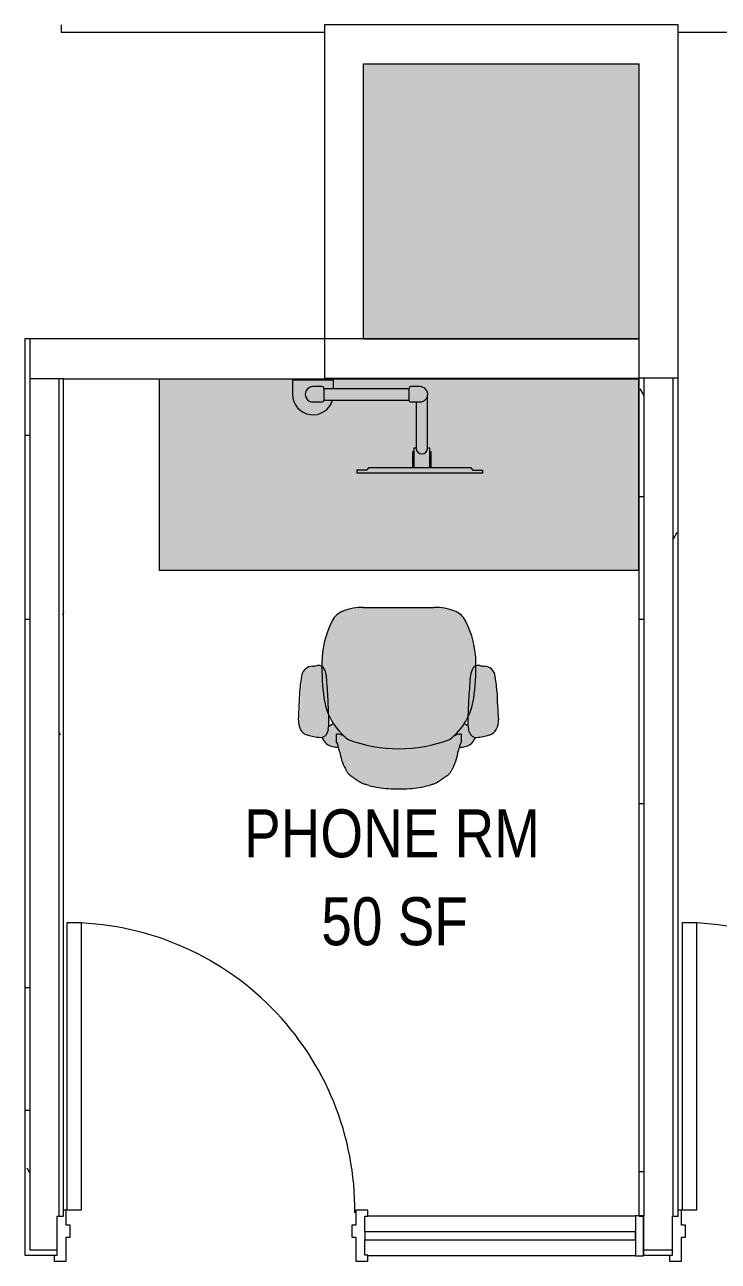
# Model space of a CAD drawing. Header units: inches. Extents: x 46946 to 48441, y 40324 to 42003.
# Drawn here: x 47838.9 to 47925.7, y 40785 to 40939.7 of the extents above; entities that cross this region are included whole.
import ezdxf

# ---------------------------------------------------------------- set-up
doc = ezdxf.new("R2010")
doc.units = ezdxf.units.IN
doc.header["$MEASUREMENT"] = 0
for name, color, linetype, lineweight in [('8_ TYPICAL FLOOR PLAN__6th _ 10th__dwg _3_', 8, 'Continuous', 9), ('A-AREA-IDEN', 2, 'Continuous', 9), ('A-DOOR', 31, 'Continuous', 13), ('A-GLAZ-CURT', 52, 'Continuous', 9), ('A-GLAZ-CWMG', 51, 'Continuous', 9), ('A-WALL', 113, 'Continuous', 9), ('A-WALL-PATT', 111, 'Continuous', 13), ('COL-HATCH', 7, 'Continuous', 9), ('I-FURN', 30, 'Continuous', 9), ('I-FURN-PNLS', 30, 'Continuous', 9), ('I-WALL', 2, 'Continuous', 9), ('THIN', 7, 'Continuous', 9)]:
    doc.layers.add(name, color=color, linetype=linetype, lineweight=lineweight)
doc.styles.add('Arial Narrow_2', font='ARIALN.TTF', dxfattribs={"height": 6})
pattern_1 = [(0, (0, 0), (30.72, 7.68), [1.267, -21.773, 1.267, -21.773, -122.88]), (0, (0, 0), (30.72, 7.68), [-46.08, 1.267, -44.813, 1.267, -21.773, -53.76]), (0, (0, 0), (30.72, 7.68), [-115.2, 1.267, -14.093, 1.267, -37.133]), (120, (11.52, 3.84), (-22.0110751, 22.7643004), [1.267, -21.773, 1.267, -21.773, -122.88]), (120, (11.52, 3.84), (-22.0110751, 22.7643004), [-46.08, 1.267, -44.813, 1.267, -21.773, -53.76]), (120, (11.52, 3.84), (-22.0110751, 22.7643004), [-115.2, 1.267, -14.093, 1.267, -37.133]), (240, (15.36, 19.2), (-8.7089249, -30.4443004), [1.267, -21.773, 1.267, -21.773, -122.88]), (240, (15.36, 19.2), (-8.7089249, -30.4443004), [-46.08, 1.267, -44.813, 1.267, -21.773, -53.76]), (240, (15.36, 19.2), (-8.7089249, -30.4443004), [-115.2, 1.267, -14.093, 1.267, -37.133])]

# ---------------------------------------------------------------- blocks, each defined once
blk = doc.blocks.new('8_ TYPICAL FLOOR PLAN__6th _ 10th__dwg _3_-696755-Level 06 - Furniture')
at = {"layer": 'COL-HATCH'}
blk.add_hatch(color=256, dxfattribs=at).paths.add_polyline_path([(15879.22, -31835.15), (15879.22, -31800.72), (15844.72, -31800.72), (15844.72, -31835.15), (15869.18, -31835.15)])
at = {"layer": 'THIN'}
blk.add_line((15884.09, -31796.77), (15996.35, -31796.77), dxfattribs=at)
at = {"layer": 'THIN', "flags": 128}
blk.add_lwpolyline([(15806.9, -31795.84), (15806.9, -31796.77), (15839.85, -31796.77)], dxfattribs=at)
blk = doc.blocks.new('Door - Single - Solid - Solid Door-1051893-Level 06 - Furniture')
at = {"layer": 'A-DOOR'}
for p, q in [((-14.01, 39.28), (-12.26, 39.28)), ((-14.01, 3.28), (-14.01, 39.28)), ((-12.26, 39.28), (-12.26, 3.28)), ((-12.26, 3.28), (-14.01, 3.28))]:
    blk.add_line(p, q, dxfattribs=at)
at = {"layer": 'A-DOOR', "lineweight": 9}
for p, q in [((-14.13, 3.28), (-14.44, 3.28)), ((-14.13, 1.4), (-14.13, 3.28)), ((23.62, 3.28), (22.12, 3.28)), ((22.12, 3.28), (22.12, 1.4)), ((23.62, 2.53), (23.62, 3.28)), ((23.24, 0.59), (23.24, 2.53)), ((23.24, 2.53), (23.62, 2.53)), ((-13.63, 1.4), (-14.13, 1.4)), ((-13.63, -0.1), (-13.63, 1.4)), ((22.12, 1.4), (21.62, 1.4)), ((21.62, 1.4), (21.62, -0.1)), ((-14.13, -3.1), (-14.13, -0.1)), ((-14.13, -0.1), (-13.63, -0.1)), ((21.62, -0.1), (22.12, -0.1)), ((22.12, -0.1), (22.12, -3.1)), ((23.24, -2.35), (23.24, -0.41)), ((-15.63, -2.35), (-15.63, -3.1)), ((23.62, -2.35), (23.24, -2.35)), ((23.62, -3.1), (23.62, -2.35)), ((-15.63, -3.1), (-14.13, -3.1)), ((22.12, -3.1), (23.62, -3.1))]:
    blk.add_line(p, q, dxfattribs=at)
blk.add_arc((-14.01, 3.28), 36, 359.5, 90, dxfattribs=at)
blk = doc.blocks.new('Door - Single - Solid - Solid Door-V95-Level 06 - Furniture')
at = {"layer": 'A-DOOR'}
for p, q in [((-14.01, 39.28), (-12.26, 39.28)), ((-14.01, 3.28), (-14.01, 39.28)), ((-12.26, 39.28), (-12.26, 3.28)), ((-12.26, 3.28), (-14.01, 3.28))]:
    blk.add_line(p, q, dxfattribs=at)
at = {"layer": 'A-DOOR', "lineweight": 9}
for p, q in [((-14.13, 3.28), (-14.57, 3.28)), ((-14.13, 1.4), (-14.13, 3.28)), ((23.62, 3.28), (22.12, 3.28)), ((22.12, 3.28), (22.12, 1.4)), ((23.62, 2.59), (23.62, 3.28)), ((-13.63, 1.4), (-14.13, 1.4)), ((-13.63, -0.1), (-13.63, 1.4)), ((22.12, 1.4), (21.62, 1.4)), ((21.62, 1.4), (21.62, -0.1)), ((-14.13, -3.1), (-14.13, -0.1)), ((-14.13, -0.1), (-13.63, -0.1)), ((21.62, -0.1), (22.12, -0.1)), ((22.12, -0.1), (22.12, -3.1)), ((-15.63, -2.35), (-15.63, -3.1)), ((23.62, -3.1), (23.62, -2.41)), ((-15.63, -3.1), (-14.13, -3.1)), ((22.12, -3.1), (23.62, -3.1))]:
    blk.add_line(p, q, dxfattribs=at)
blk.add_arc((-14.01, 3.28), 36, 359.5, 90, dxfattribs=at)
blk = doc.blocks.new('WORKSTATIONS_BENCH- SINGLE - 5 X 2 FT FT - WORKSTATIONS_BENCH- SINGLE - 5 X 2 FT FT-V106-Level 06 - Furniture')
at = {"layer": 'I-FURN-PNLS', "transparency": 33554534}
h = blk.add_hatch(color=155, dxfattribs=at)
h.paths.add_polyline_path([(30.02, 11.82), (-29.98, 11.82), (-29.98, -12.12), (30.02, -12.12), (30.02, 8.94)])
h.paths.add_polyline_path([(-3.57, -0.3), (5.26, -0.3), (5.26, -0.7), (4.06, -0.7), (3.76, -1.01), (-1.68, -1.01), (-1.68, -2.99), (-1.84, -2.99), (-1.84, -3.44), (-2.13, -3.44), (-2.13, -9.22), (-1.45, -9.22), (-1.26, -9.37), (-1.25, -9.43), (8.32, -9.43), (8.54, -8.89), (8.95, -8.36), (9.48, -7.95), (10.1, -7.69), (10.76, -7.6), (11.43, -7.69), (12.05, -7.95), (12.58, -8.36), (12.98, -8.89), (13.24, -9.5), (13.33, -10.17), (13.33, -11.94), (8.2, -11.94), (8.2, -10.85), (-1.25, -10.89), (-1.28, -11.02), (-1.5, -11.14), (-2.86, -11.11), (-3.09, -11.02), (-3.28, -10.88), (-3.43, -10.7), (-3.57, -10.32), (-3.58, -10.25), (-3.57, -10.01), (-3.57, -3.44), (-3.84, -3.44), (-3.84, -2.99), (-4.02, -2.99), (-4.02, -1.01), (-8.95, -1.01), (-9.24, -0.7), (-10.44, -0.7), (-10.44, -0.3), (-3.84, -0.3)])
h = blk.add_hatch(color=155, dxfattribs=at)
h.paths.add_polyline_path([(4.45, -0.3), (-10.44, -0.3), (-10.44, -0.7), (-9.24, -0.7), (-8.95, -1.01), (-4.02, -1.01), (-4.02, -2.99), (-3.84, -2.99), (-3.84, -3.44), (-3.57, -3.44), (-3.54, -10.48), (-3.43, -10.7), (-3.28, -10.88), (-3.09, -11.02), (-2.86, -11.11), (-2.63, -11.14), (-1.5, -11.14), (-1.26, -10.96), (-1.2, -10.85), (8.2, -10.85), (8.2, -10.17), (8.29, -9.43), (-1.25, -9.43), (-1.26, -9.37), (-1.45, -9.22), (-2.13, -9.22), (-2.13, -3.44), (-1.84, -3.44), (-1.84, -2.99), (-1.68, -2.99), (-1.68, -1.01), (3.76, -1.01), (4.06, -0.7), (5.26, -0.7), (5.26, -0.3)])
h.paths.add_polyline_path([(10.76, -7.6), (10.1, -7.69), (9.39, -8.02), (8.95, -8.36), (8.54, -8.89), (8.33, -9.43), (9.39, -9.43), (9.6, -9.22), (10.97, -9.24), (11.19, -9.32), (11.39, -9.45), (11.55, -9.62), (11.66, -9.82), (11.72, -10.17), (11.72, -10.3), (11.66, -10.53), (11.45, -10.85), (11.39, -10.91), (11.19, -11.04), (10.97, -11.12), (10.51, -11.14), (9.52, -11.11), (9.35, -10.85), (8.2, -10.85), (8.2, -11.94), (13.33, -11.94), (13.33, -10.17), (13.21, -9.43), (12.98, -8.89), (12.58, -8.36), (12.05, -7.95), (11.43, -7.69)])
blk.add_hatch(color=155, dxfattribs=at).paths.add_polyline_path([(9.84, -9.22), (9.55, -9.23), (9.39, -9.43), (8.32, -9.43), (8.28, -9.58), (8.2, -10.17), (8.2, -10.85), (9.39, -10.89), (9.58, -11.13), (9.64, -11.14), (11, -11.11), (11.22, -11.03), (11.49, -10.8), (11.57, -10.72), (11.67, -10.51), (11.72, -10.17), (11.72, -10.05), (11.66, -9.82), (11.55, -9.62), (11.36, -9.43), (11.19, -9.32), (10.97, -9.24), (10.74, -9.22)])
at = {"layer": 'I-FURN'}
for p, q in [((-29.98, -12.12), (-29.98, 11.82)), ((30.02, 11.82), (-29.98, 11.82)), ((30.02, -12.12), (30.02, 11.82)), ((-10.44, -0.3), (-3.84, -0.3)), ((-10.44, -0.7), (-10.44, -0.3)), ((-9.24, -0.7), (-10.44, -0.7)), ((-8.95, -1.01), (-9.24, -0.7)), ((3.76, -1.01), (-8.95, -1.01)), ((-4.02, -1.01), (-4.02, -2.99)), ((-3.84, -0.3), (5.26, -0.3)), ((-3.84, -1.01), (-3.84, -3.44)), ((-1.84, -3.44), (-1.84, -1.01)), ((-1.68, -2.99), (-1.68, -1.01)), ((3.76, -1.01), (4.06, -0.7)), ((4.06, -0.7), (5.26, -0.7)), ((5.26, -0.7), (5.26, -0.3)), ((-4.02, -2.99), (-3.84, -2.99)), ((-3.84, -2.99), (-3.84, -3.44)), ((-1.84, -2.99), (-1.68, -2.99)), ((-1.84, -3.44), (-1.84, -2.99)), ((-3.84, -3.44), (-3.57, -3.44)), ((-3.84, -3.44), (-3.57, -3.44)), ((-3.57, -3.44), (-3.57, -10.01)), ((-2.13, -3.44), (-1.84, -3.44)), ((-2.13, -3.44), (-1.84, -3.44)), ((-2.13, -9.22), (-2.13, -3.44)), ((-1.45, -9.22), (-2.66, -9.22)), ((10.74, -9.22), (9.6, -9.22)), ((-1.25, -10.85), (-1.25, -9.42)), ((9.39, -9.43), (-1.25, -9.43)), ((9.39, -10.85), (9.39, -9.43)), ((13.33, -11.94), (13.33, -10.17)), ((-2.63, -11.14), (-1.5, -11.14)), ((-1.25, -10.89), (-1.25, -10.85)), ((-1.25, -10.85), (9.39, -10.85)), ((8.2, -10.85), (8.2, -11.94)), ((8.2, -11.94), (13.33, -11.94)), ((9.39, -10.85), (9.39, -10.89)), ((9.64, -11.14), (10.77, -11.14))]:
    blk.add_line(p, q, dxfattribs=at)
for centre, radius, start, end in [((-2.85, -3.43), 0.719, 360, 179.9998), ((10.76, -10.17), 2.56, 360, 163.2225), ((-2.63, -10.18), 0.959, 91.7625, 180), ((-1.45, -9.43), 0.207, 0.7151, 90), ((9.6, -9.43), 0.207, 90, 179.2849), ((10.77, -10.18), 0.959, 270, 91.7625), ((-2.63, -10.18), 0.959, 169.5208, 270), ((-1.5, -10.89), 0.25, 270, 0), ((9.64, -10.89), 0.25, 180, 270)]:
    blk.add_arc(centre, radius, start, end, dxfattribs=at)
blk = doc.blocks.new('Steelcase - Seating - SILQ - Task Chair - Task Chair-V107-Level 06 - Furniture')
at = {"layer": 'I-FURN', "transparency": 33554534}
blk.add_hatch(color=155, dxfattribs=at).paths.add_polyline_path([(-0.09, 2.44), (-1.42, 2.41), (-2.66, 2.28), (-4.11, 1.94), (-4.36, 1.86), (-4.85, 1.65), (-5.68, 1.11), (-6.25, 0.69), (-6.42, 0.52), (-6.79, -0.07), (-7.17, -0.89), (-7.76, -3.16), (-7.93, -3.48), (-7.92, -4.34), (-7.84, -4.4), (-7.47, -4.37), (-7.08, -4.2), (-6.88, -4.11), (-8.14, -5.52), (-8.74, -6.62), (-8.84, -8.9), (-9.05, -11.69), (-9.09, -11.99), (-9.34, -12.62), (-9.47, -12.76), (-9.73, -12.97), (-9.73, -13.28), (-9.57, -15.11), (-9.13, -16.89), (-8.43, -18.59), (-8.08, -19.1), (-7.63, -19.51), (-7.08, -19.8), (-5.82, -20.15), (-4.51, -20.26), (4.56, -20.24), (5.63, -20.15), (6.89, -19.8), (7.44, -19.51), (7.9, -19.1), (8.24, -18.59), (8.94, -16.89), (9.38, -15.11), (9.54, -12.92), (9.44, -12.88), (9.28, -12.76), (9.15, -12.62), (9.06, -12.44), (8.88, -11.85), (8.8, -11.09), (8.6, -7.98), (8.53, -6.58), (7.77, -5.27), (6.74, -4.11), (7.18, -4.34), (7.5, -4.41), (7.68, -4.38), (7.74, -4.28), (7.73, -3.46), (7.48, -2.89), (7.43, -2.7), (7.29, -2.02), (6.96, -0.83), (6.49, 0.17), (6.06, 0.7), (5.1, 1.39), (4.67, 1.66), (3.93, 1.95), (3.28, 2.11), (2.47, 2.29), (1.23, 2.42)])
h = blk.add_hatch(color=155, dxfattribs=at)
h.paths.add_polyline_path([(-7.67, -2.75), (-8.37, -2.85), (-8.99, -3.09), (-9.26, -3.29), (-9.72, -3.97), (-10.06, -4.01), (-10.62, -4.11), (-11.67, -4.4), (-11.92, -4.57), (-12.14, -4.78), (-12.3, -5.04), (-12.45, -5.4), (-12.53, -5.79), (-12.54, -6.19), (-12.16, -11.51), (-12.1, -11.85), (-12.01, -12.11), (-11.86, -12.35), (-11.67, -12.55), (-11.39, -12.73), (-11.08, -12.85), (-10.2, -12.97), (-9.93, -12.97), (-9.72, -12.9), (-9.66, -10.82), (-9.42, -8.73), (-8.99, -7.07), (-8.74, -6.62), (-8.72, -5.47), (-8.29, -5.72), (-7.64, -4.83), (-7.93, -4.31), (-7.93, -3.48), (-7.67, -2.88), (-7.65, -2.76)])
h.paths.add_polyline_path([(7.48, -2.75), (7.44, -2.76), (7.58, -3.16), (7.74, -3.48), (7.73, -4.38), (7.65, -4.52), (7.44, -4.84), (8.11, -5.73), (8.55, -5.46), (8.54, -6.19), (8.58, -6.66), (8.8, -7.07), (9.28, -8.92), (9.51, -11.58), (9.58, -12.93), (9.74, -12.97), (9.82, -12.98), (10.57, -12.9), (10.89, -12.85), (11.2, -12.73), (11.48, -12.55), (11.68, -12.35), (11.83, -12.11), (11.92, -11.85), (12.09, -10.82), (12.21, -8.73), (12.35, -5.79), (12.27, -5.4), (12.12, -5.04), (11.95, -4.78), (11.73, -4.57), (11.48, -4.4), (11.2, -4.29), (10.43, -4.11), (9.54, -3.97), (9.07, -3.29), (8.8, -3.09), (8.49, -2.94), (7.85, -2.78), (7.56, -2.76)])
h.paths.add_polyline_path([(-6.84, -4.06), (-7.37, -4.36), (-7.75, -4.42), (-7.86, -4.45), (-7.61, -4.82), (-6.9, -4.11)])
h.paths.add_polyline_path([(6.65, -4.06), (7.45, -4.83), (7.65, -4.42), (7.26, -4.38), (6.98, -4.27), (6.73, -4.11)])
h = blk.add_hatch(color=155, dxfattribs=at)
h.paths.add_polyline_path([(7.44, -2.76), (7.44, -2.77), (7.57, -3.16), (7.56, -3.1), (7.46, -2.81)])
h.paths.add_polyline_path([(-8.74, -6.62), (-8.99, -7.07), (-9.47, -8.92), (-9.69, -11.58), (-9.68, -12.9), (-9.63, -12.88), (-9.47, -12.76), (-9.34, -12.62), (-9.24, -12.44), (-9.07, -11.85), (-8.99, -11.09), (-8.79, -7.98), (-8.74, -6.73)])
h.paths.add_polyline_path([(8.55, -6.62), (8.65, -8.9), (8.86, -11.69), (8.91, -11.99), (9.15, -12.62), (9.28, -12.76), (9.54, -12.89), (9.47, -10.82), (9.24, -8.73), (8.8, -7.07), (8.58, -6.66)])
at = {"layer": 'I-FURN'}
for centre, radius, start, end in [((-0.09, -20.56), 18, 69.4451, 110.5549), ((-10.98, -5.73), 1.5, 105.7059, 152.2941), ((-8.48, -14.64), 10.75, 97.3177, 105.7059), ((-9.74, -4.82), 0.846, 12.4048, 97.3177), ((-1.75, -9.95), 7.79, 126.7734, 172.2814), ((-5.8, -3.95), 3.18, 192.4048, 199.3604), ((-1.83, -3.88), 6.11, 176.2191, 184.2434), ((-7.83, -4.3), 0.102, 199.8344, 260.915), ((1.56, -9.95), 7.79, 7.7186, 53.2266), ((7.64, -4.3), 0.102, 279.085, 340.1656), ((1.64, -3.88), 6.11, 355.7566, 3.9669), ((5.74, -3.95), 3.18, 340.6396, 347.5952), ((9.67, -4.82), 0.846, 82.6823, 167.5952), ((8.41, -14.64), 10.75, 74.2941, 82.6823), ((10.92, -5.73), 1.5, 27.7059, 74.2941), ((-10.42, -6.03), 2.13, 152.2941, 184.3386), ((-87.86, -11.9), 75.53, 1.6101, 4.3386), ((-102.47, -3.68), 93.78, 356.9144, 358.5478), ((-13.74, -5.93), 5.02, 358.5478, 10.6207), ((13.67, -5.93), 5.02, 169.3793, 181.4522), ((102.41, -3.68), 93.78, 181.4522, 183.0856), ((10.35, -6.03), 2.13, 355.6614, 27.7059), ((87.79, -11.9), 75.53, 175.6614, 178.3899), ((19.82, -12.87), 29.55, 172.2814, 180.7952), ((-102.47, -3.68), 93.78, 355.2127, 356.9144), ((102.41, -3.68), 93.78, 183.0856, 184.7873), ((-20, -12.87), 29.55, 359.2048, 7.7186), ((-1.15, -9.46), 11.21, 181.6101, 192.2777), ((1.09, -9.46), 11.21, 347.7223, 358.3899), ((-10.9, -11.59), 1.23, 192.2777, 231.609), ((-12.18, -11.24), 3.17, 337.7324, 355.2127), ((12.11, -11.24), 3.17, 184.7873, 202.2676), ((10.84, -11.59), 1.23, 308.391, 347.7223), ((-10.64, -11.26), 1.65, 231.609, 266.0679), ((-11.1, -17.87), 4.98, 79.6543, 86.0679), ((-10.05, -12.12), 0.87, 259.6543, 337.7324), ((2.36, -13.12), 12.1, 180.7952, 206.8776), ((-2.55, -13.12), 12.1, 333.1224, 359.2048), ((9.99, -12.12), 0.87, 202.2676, 280.3457), ((11.04, -17.87), 4.98, 93.9321, 100.3457), ((10.58, -11.26), 1.65, 273.9321, 308.391), ((-6.19, -17.45), 2.51, 206.8776, 249.163), ((-4.58, -13.21), 7.05, 249.163, 270.519), ((4.39, -13.21), 7.05, 269.481, 290.8371), ((6, -17.45), 2.51, 290.8371, 333.1224), ((-0.09, -507.92), 487.68, 89.481, 90.519)]:
    blk.add_arc(centre, radius, start, end, dxfattribs=at)
for centre, major_axis, ratio, start_param, end_param in [((-0.2, 3.49), (28.79, 9.03), 0.010331, 4.564035, 4.581348), ((-0.71, -7.45), (-10.64, 0.7), 0.925972, 4.839435, 5.073674), ((-0.08, -11.33), (20.03, 0.02), 0.687917, 1.504672, 1.636921), ((0.55, -7.49), (10.62, 0.82), 0.930689, 1.201333, 1.435697), ((0, 3.46), (-28.77, 8.96), 0.009137, 1.701913, 1.719348), ((23.52, -30.28), (-29.39, 31.43), 0.327463, 0.094859, 0.239413), ((-5.58, 9.82), (1.64, 10.17), 0.132764, 3.457864, 3.498777), ((-2.96, 1.77), (3.74, 1.89), 0.219181, 2.633608, 2.828822), ((-3.58, 0.95), (3.03, 0.94), 0.299058, 2.408761, 2.677493), ((3.36, 0.85), (-3.06, 0.83), 0.32018, 3.59429, 3.863104), ((2.71, 1.67), (-3.79, 1.78), 0.23057, 3.448453, 3.64277), ((5.37, 9.84), (-1.66, 10.17), 0.132165, 2.784215, 2.824821), ((-22.94, -30.91), (28.54, 32.14), 0.323278, 6.035145, 6.180385), ((-6.26, -3.51), (3.1, 0), 0.292872, 2.323479, 2.899857), ((-5.96, -5.95), (-3.56, 2.33), 0.616322, 5.556595, 5.775142), ((-17.81, 18.18), (-9.26, 22.23), 0.214326, 3.295947, 3.46791), ((0.14, 18), (7.65, 22.04), 0.066957, 2.734521, 2.757866), ((-0.4, 18.01), (-7.72, 22.03), 0.068073, 3.525099, 3.547557), ((18.05, 17.99), (9.7, 22.01), 0.218965, 2.819686, 2.991471), ((5.77, -5.95), (3.56, 2.33), 0.616322, 0.508043, 0.726591), ((6.07, -3.51), (3.1, 0), 0.292872, 0.241735, 0.818114), ((76.45, -8.64), (87.63, 0), 0.292872, 2.93157, 2.958572), ((-4.53, 5.87), (3.43, 10.24), 0.253674, 3.183675, 3.495228), ((4.34, 5.87), (-3.43, 10.24), 0.253674, 2.787957, 3.09951), ((-76.63, -8.64), (87.63, 0), 0.292872, 0.181004, 0.210023), ((-9.83, -10.71), (-1.99, 5.57), 0.743639, 5.495294, 5.596168), ((9.64, -10.71), (1.99, 5.57), 0.743639, 0.657586, 0.787892)]:
    blk.add_ellipse(centre, major_axis=major_axis, ratio=ratio, start_param=start_param, end_param=end_param, dxfattribs=at)
for points, knots in [([(-4.36, 1.86), (-4.45, 1.83), (-4.57, 1.78), (-4.73, 1.71), (-4.85, 1.65), (-4.97, 1.58), (-5.08, 1.52), (-5.17, 1.46), (-5.24, 1.41), (-5.29, 1.38), (-5.34, 1.34), (-5.41, 1.3), (-5.49, 1.24), (-5.59, 1.17), (-5.71, 1.08), (-5.86, 0.98), (-5.97, 0.9), (-6.03, 0.86)], [0, 0, 0, 0, 0.125, 0.1875, 0.25, 0.3125, 0.375, 0.4375, 0.46875, 0.5, 0.53125, 0.5625, 0.625, 0.6875, 0.75, 0.875, 1, 1, 1, 1]), ([(5.84, 0.87), (5.79, 0.91), (5.68, 0.99), (5.53, 1.09), (5.4, 1.18), (5.31, 1.25), (5.22, 1.31), (5.16, 1.35), (5.1, 1.39), (5.05, 1.42), (4.98, 1.47), (4.89, 1.53), (4.78, 1.59), (4.67, 1.66), (4.55, 1.71), (4.39, 1.79), (4.26, 1.84), (4.18, 1.87)], [0, 0, 0, 0, 0.125, 0.25, 0.3125, 0.375, 0.4375, 0.46875, 0.5, 0.53125, 0.5625, 0.625, 0.6875, 0.75, 0.8125, 0.875, 1, 1, 1, 1])]:
    blk.add_open_spline(points, degree=3, knots=knots, dxfattribs=at)
blk = doc.blocks.new('System Panel - Glazed-935975-Level 06 - Furniture')
at = {"layer": 'A-GLAZ-CURT', "lineweight": 13}
for p, q in [((16.9375, 0.5), (-16.9375, 0.5)), ((-16.9375, 0.5), (-16.9375, -0.5)), ((16.9375, -0.5), (16.9375, 0.5)), ((-16.9375, -0.5), (16.9375, -0.5))]:
    blk.add_line(p, q, dxfattribs=at)
blk = doc.blocks.new('Rectangular Mullion - Rectangular Mullion-934990-Level 06 - Furniture')
at = {"layer": 'A-GLAZ-CWMG', "lineweight": 20}
for p, q in [((-1, 2.5), (0, 2.5)), ((-1, -2.5), (-1, 2.5)), ((0, 2.5), (0, -2.5)), ((0, -2.5), (-1, -2.5))]:
    blk.add_line(p, q, dxfattribs=at)
blk = doc.blocks.new('Rectangular Mullion - Rectangular Mullion-935973-Level 06 - Furniture')
at = {"layer": 'A-GLAZ-CWMG'}
for p, q in [((47881.82, 40790.65), (47915.32, 40790.65)), ((47915.32, 40785.65), (47881.82, 40785.65))]:
    blk.add_line(p, q, dxfattribs=at)

msp = doc.modelspace()

# ---------------------------------------------------------------- hatches: boundary and pattern name
at = {"layer": 'A-WALL-PATT', "lineweight": 9}
h = msp.add_hatch(dxfattribs=at)
h.set_pattern_fill('FP_1', color=256, style=0, pattern_type=2)
h.set_pattern_definition(pattern_1)
h.paths.add_polyline_path([(47838.88, 40786.34), (47839.5, 40786.34), (47839.5, 40900.39), (47838.88, 40900.39), (47838.88, 40789.96)])
h = msp.add_hatch(dxfattribs=at)
h.set_pattern_fill('FP_1', color=256, style=0, pattern_type=2)
h.set_pattern_definition(pattern_1)
h.paths.add_polyline_path([(47843.13, 40790.59), (47843.75, 40790.59), (47843.75, 40895.39), (47843.13, 40895.39), (47843.13, 40799.14)])
h = msp.add_hatch(dxfattribs=at)
h.set_pattern_fill('FP_1', color=256, style=0, pattern_type=2)
h.set_pattern_definition(pattern_1)
h.paths.add_polyline_path([(47915.75, 40790.59), (47916.38, 40790.59), (47916.38, 40895.45), (47915.75, 40895.45), (47915.75, 40826.7)])
h = msp.add_hatch(dxfattribs=at)
h.set_pattern_fill('FP_1', color=256, style=0, pattern_type=2)
h.set_pattern_definition(pattern_1)
h.paths.add_polyline_path([(47920, 40790.59), (47920.63, 40790.59), (47920.63, 40895.45), (47920, 40895.45), (47920, 40826.7)])

# ---------------------------------------------------------------- linework, layer by layer
at = {"layer": 'A-WALL', "lineweight": 13}
for p, q in [((47839.5, 40900.39), (47839.5, 40786.34)), ((47843.75, 40895.39), (47839.5, 40895.39)), ((47843.13, 40895.39), (47843.13, 40790.59)), ((47920.63, 40895.45), (47915.75, 40895.45)), ((47916.38, 40790.59), (47916.38, 40895.45)), ((47920, 40790.59), (47920, 40895.45)), ((47916.38, 40790.59), (47916.32, 40790.59)), ((47842.94, 40786.34), (47839.5, 40786.34)), ((47919.94, 40786.34), (47916.32, 40786.34))]:
    msp.add_line(p, q, dxfattribs=at)
at = {"layer": 'I-WALL', "lineweight": 13}
for p, q in [((47876.38, 40939.7), (47876.38, 40895.45)), ((47920.63, 40939.7), (47876.38, 40939.7)), ((47920.63, 40790.59), (47920.63, 40939.7)), ((47881.26, 40900.33), (47881.26, 40934.82)), ((47881.26, 40934.82), (47915.75, 40934.82)), ((47915.75, 40790.59), (47915.75, 40934.82)), ((47838.88, 40900.39), (47838.88, 40785.71)), ((47915.75, 40900.39), (47838.88, 40900.39)), ((47915.75, 40900.33), (47881.26, 40900.33)), ((47843.75, 40790.59), (47843.75, 40895.39)), ((47843.75, 40895.39), (47915.75, 40895.39)), ((47876.38, 40895.45), (47915.75, 40895.45)), ((47842.94, 40785.71), (47842.94, 40790.59)), ((47842.94, 40790.59), (47843.75, 40790.59)), ((47915.75, 40790.59), (47916.32, 40790.59)), ((47916.32, 40790.59), (47916.32, 40785.71)), ((47919.94, 40790.59), (47920.63, 40790.59)), ((47919.94, 40785.71), (47919.94, 40790.59)), ((47838.88, 40785.71), (47842.94, 40785.71)), ((47916.32, 40785.71), (47919.94, 40785.71))]:
    msp.add_line(p, q, dxfattribs=at)

# ---------------------------------------------------------------- block references
at = {"layer": '8_ TYPICAL FLOOR PLAN__6th _ 10th__dwg _3_', "color": 7}
msp.add_blockref('8_ TYPICAL FLOOR PLAN__6th _ 10th__dwg _3_-696755-Level 06 - Furniture', (32036.54, 72735.54), dxfattribs=at)
at = {"layer": 'A-DOOR'}
for name, p in [('Door - Single - Solid - Solid Door-1051893-Level 06 - Furniture', (47858.2, 40788.06)), ('Door - Single - Solid - Solid Door-V95-Level 06 - Furniture', (47935.2, 40788.06))]:
    msp.add_blockref(name, p, dxfattribs=at)
at = {"layer": 'A-GLAZ-CURT'}
msp.add_blockref('System Panel - Glazed-935975-Level 06 - Furniture', (47898.38, 40788.15), dxfattribs=at)
at = {"layer": 'A-GLAZ-CWMG'}
msp.add_blockref('Rectangular Mullion - Rectangular Mullion-935973-Level 06 - Furniture', (0, 0), dxfattribs=at)
at = {"layer": 'A-GLAZ-CWMG', "extrusion": (0, 0, -1), "rotation": 180}
msp.add_blockref('Rectangular Mullion - Rectangular Mullion-934990-Level 06 - Furniture', (-47916.32, 40788.15), dxfattribs=at)
at = {"layer": 'I-FURN', "rotation": 180}
msp.add_blockref('Steelcase - Seating - SILQ - Task Chair - Task Chair-V107-Level 06 - Furniture', (47885.6, 40846.53), dxfattribs=at)
at = {"layer": 'I-FURN-PNLS', "rotation": 180}
msp.add_blockref('WORKSTATIONS_BENCH- SINGLE - 5 X 2 FT FT - WORKSTATIONS_BENCH- SINGLE - 5 X 2 FT FT-V106-Level 06 - Furniture', (47885.71, 40883.27), dxfattribs=at)

# ---------------------------------------------------------------- texts
at = {"layer": 'A-AREA-IDEN', "char_height": 6, "attachment_point": 1, "style": 'Arial Narrow_2'}
for s, insert, width in [('PHONE RM', (47866.32, 40841.51), 46.965), ('50 SF', (47875.99, 40830.51), 23.331)]:
    msp.add_mtext(s, dxfattribs=dict(at, insert=insert, width=width))

doc.saveas('drawing.dxf')
